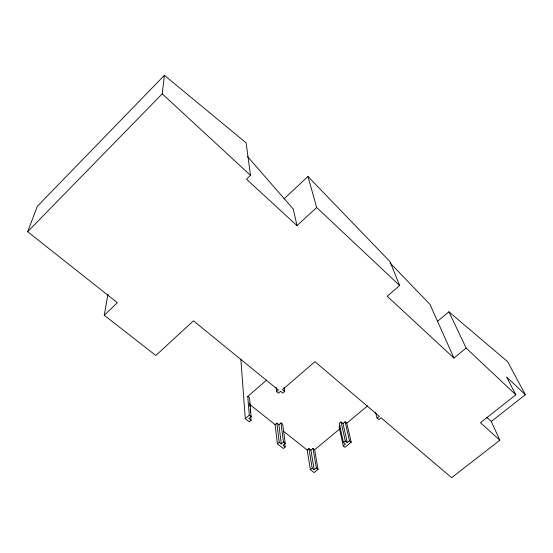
<?xml version="1.0" encoding="UTF-8"?>
<svg xmlns="http://www.w3.org/2000/svg" width="553" height="553" viewBox="0 0 553 553"><rect width="100%" height="100%" fill="white"/><g stroke="black" fill="none" stroke-linecap="round" stroke-linejoin="round"><path stroke-width="0.83" d="M284.048 387.287L284.636 391.434L282.756 393.052L280.592 391.289L278.38 393.197L276.645 391.614L278.442 390.065L193.467 320.844L155.828 355.468L104.241 315.251L117.354 302.712L27.65 231.707L162.236 93.844L164.386 75.319L246.147 142.895L250.495 175.342L246.472 179.186L296.989 225.61L316.662 207.506L307.966 176.476L284 198.886M104.241 315.251L107.959 294.203M27.65 231.707L37.334 206.304L164.386 75.319M240.88 359.547L245.276 418.676L249.299 421.821L251.131 420.245L248.954 418.538L251.124 416.672L249.279 415.22L247.751 396.446L266.518 380.111M245.276 418.676L249.279 415.22M307.966 176.476L390.052 261.7L399.639 285.528L387.211 296.249L453.937 358.074L466.151 348.072L448.905 311.802L437.541 321.321M284.519 441.944L285.182 446.976L283.357 448.504L277.392 443.824L275.076 424.573L276.839 423.066L278.885 424.69L281.311 443.941L283.468 442.13L280.972 422.921L278.885 424.69M277.392 443.824L279.21 442.289L276.839 423.066M280.972 422.921L282.701 424.289L285.244 443.527L283.088 445.338L285.182 446.976M312.97 448.414L314.629 449.741L318.065 469.359L314.118 472.594L310.385 469.67L307.171 450.031L308.927 448.573L310.89 450.135L314.222 469.774L316.357 468.018L312.97 448.414L310.89 450.135M342.991 423.536L341.035 421.925L339.238 423.418L343.454 442.511L345.459 444.149L343.275 445.946L344.968 447.329L351.21 442.213L346.766 423.142L345.12 421.773L342.991 423.536L347.319 442.628L349.51 440.831L345.12 421.773M340.13 425.907L339.065 426.785L343.275 445.946M314.629 449.741L340.067 428.686M346.766 423.142L367.641 405.867M310.385 469.67L312.196 468.184L308.927 448.573M343.454 442.511L345.307 440.99L341.035 421.925M486.847 417.453L491.278 421.476L499.905 440.216L451.621 477.681L381.045 417.778L378.805 419.616L377.118 418.192L379.365 416.347L314.961 361.683L282.472 389.665L284.636 391.434M491.278 421.476L525.35 394.724L506.541 376.925L515.845 394.801L480.446 422.692L499.905 440.216M279.21 442.289L281.311 443.941M312.196 468.184L314.222 469.774M283.468 442.13L285.244 443.527M316.357 468.018L318.065 469.359M249.776 404.499L275.076 424.573M283.578 431.312L307.171 450.031M247.751 396.446L249.548 397.87L251.124 416.672M345.307 440.99L347.319 442.628M349.51 440.831L351.21 442.213M448.905 311.802L507.619 361.662L525.35 394.724M162.236 93.844L250.495 175.342M316.662 207.506L399.639 285.528M466.151 348.072L515.845 394.801M389.976 262.869L429.992 304.392L453.937 358.074M247.585 156.617L293.277 209.055L296.989 225.61M375.522 412.531L377.118 418.192M276.106 387.466L276.645 391.614M249.7 403.096L249.984 406.524M250.198 409.096L250.488 412.531M250.772 415.96L251.131 420.245"/></g></svg>
